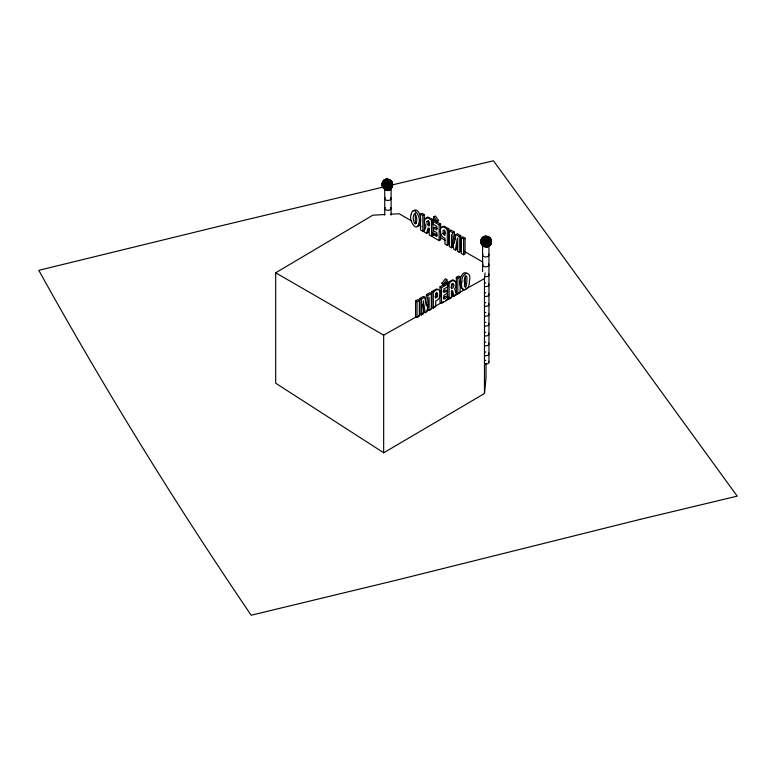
<?xml version="1.0" encoding="UTF-8"?>
<svg xmlns="http://www.w3.org/2000/svg" width="776" height="776" viewBox="0 0 776 776"><rect width="100%" height="100%" fill="white"/><g stroke="black" fill="none" stroke-linecap="round" stroke-linejoin="round"><path stroke-width="1.16" d="M384.789 214.545L372.81 215.204L275.684 272.803L383.664 335.145L383.664 452.825L484.476 393.51L486.019 377.689L486.019 363.168M444.308 229.929L444.939 233.605M484.476 393.51L484.476 278.555L485.068 272.919M428.371 220.656L428.604 223.517L429.623 224.681M425.394 301.709L426.528 294.579L429.855 292.659L431.32 293.503L431.32 309.226L429.128 310.497L427.663 309.643L427.663 304.861M431.32 293.503L427.993 295.423L426.305 306.122L424.802 297.266L423.327 296.422L419.903 298.401L419.903 314.125L421.368 314.978L423.269 313.882L423.269 300.71L425.258 312.728L426.955 311.748L429.128 297.324L429.128 310.497M451.496 247.767L451.496 234.604L453.679 249.028L455.376 250.008L457.365 237.989L457.365 251.152L459.266 252.249L460.731 251.405L460.731 235.681L457.306 233.702L455.832 234.546L454.329 243.402L452.641 232.703L449.314 230.782L449.314 246.506L451.496 247.767L452.971 246.923L452.971 242.131M457.384 245.876L456.841 249.154L455.376 250.008M434.929 296.927L436.151 295.578L436.325 292.649M437.615 296.422L437.47 292.93L435.675 293.541L435.675 298.197L437.615 296.422L436.151 295.578M432.989 219.666L431.524 220.51C425.345 213.71 422.416 221.17 426.005 226.155L424.045 231.917L426.596 233.392L428.012 227.989L429.186 228.668L429.186 234.886L431.524 236.234L432.989 235.39L432.989 219.666L427.644 216.97L426.092 218.91M429.196 228.222L428.061 232.548L426.596 233.392M433.823 216.853L433.299 218.803L436.645 222.256L438.585 220.462L435.287 216L433.823 216.853L437.121 221.305L436.645 222.256M415.49 212.934L415.247 220.85L416.469 223.275M413.317 210.762C420.088 205.912 423.783 225.321 417.245 226.446M442.048 283.191L445.346 278.73L446.811 279.573L447.335 281.533L443.988 284.986L442.048 283.191L443.988 284.986M443.513 284.035L446.811 279.573M442.301 226.834L444.047 226.194L448.77 228.774L448.77 244.498L447.296 245.342L444.958 243.994L444.958 238.174C438.159 236.457 438.624 220.665 447.296 229.618L448.77 228.774M464.164 286.005L465.387 283.57L465.144 275.655M451.011 287.401L452.03 286.247L452.253 283.385M420.485 214.137L421.95 213.293L424.288 214.642L424.288 230.365L422.823 231.209L420.485 229.861L420.485 214.137L422.823 215.486L424.288 214.642M440.603 231.316L440.603 239.784L439.138 240.628L432.668 236.893L432.668 234.09L436.801 236.467L436.801 232.616L433.59 230.753L433.59 228.047L436.801 229.9L436.801 226.262L432.668 223.876L432.668 221.17L434.133 220.326L440.603 224.06L440.603 228.901M437.121 221.305L438.585 220.462M433.59 228.047L435.055 227.203L437.46 228.59M432.668 221.17L439.138 224.904L440.603 224.06M432.668 234.09L434.133 233.236L437.237 235.031M443.009 233.702L443.164 230.2L444.958 230.811L444.958 235.468L443.009 233.702L444.483 232.849M449.314 230.782L450.778 229.929L454.105 231.849L455.231 238.989M452.641 232.703L454.105 231.849M455.832 234.546L459.266 236.525L460.731 235.681M461.274 237.689L462.738 236.835L465.076 238.193L465.076 253.917L463.611 254.761L461.274 253.412L461.274 237.689L463.611 239.037L465.076 238.193M415.548 300.913L417.886 299.565L419.36 300.409L419.36 316.142L417.022 317.491L415.548 316.637L415.548 300.913L417.022 301.757L419.36 300.409M431.863 291.495L433.328 292.339C442.01 283.385 442.475 299.177 435.675 300.904L435.675 306.714L433.328 308.072L431.863 307.218L431.863 291.495L436.578 288.924L438.333 289.555M440.021 286.78L446.491 283.046L447.965 283.9L447.965 286.606L443.833 288.992L443.833 292.63L447.044 290.777L447.044 293.483L443.833 295.336L443.833 299.196L447.965 296.81L447.965 299.623L441.495 303.358L440.021 302.514L440.021 286.78L441.495 287.634L447.965 283.9M447.645 282.386L449.11 283.23C455.289 276.431 458.209 283.89 454.629 288.885L456.589 294.647L454.038 296.112L452.612 290.719L451.448 291.388L451.448 297.606L449.11 298.964L447.645 298.11L447.645 282.386L452.99 279.69L454.542 281.63M456.337 277.362L458.674 276.014L460.149 276.867L460.149 292.591L457.811 293.939L456.337 293.095L456.337 277.362L457.811 278.215L460.149 276.867M419.903 298.401L421.368 299.255L424.802 297.266M443.164 291.32L445.579 289.923L447.044 290.777M443.397 297.751L446.491 295.966L447.965 296.81M383.664 335.145L416.217 316.87M418.322 315.696L424.618 312.156M426.722 310.982L428.818 309.799M430.923 308.615L443.523 301.544M445.618 300.37L484.476 278.555M463.388 289.167C456.851 288.041 460.546 268.642 467.317 273.491M390.774 214.215L399.155 213.759L411.716 221.005M382.762 181.545L392.084 186.929M481.595 238.649L490.917 244.033M382.529 181.943L391.851 187.326M481.363 239.047L490.684 244.43M419.04 225.234L421.135 226.446M432.649 233.091L435.782 234.905M439.973 237.32L445.201 240.347M464.038 251.22L482.876 262.094M454.038 296.112L452.563 295.268L451.428 290.951M426.528 294.579L427.993 295.423M425.258 312.728L423.793 311.884L422.522 304.231M383.664 452.738L275.684 383.199L275.684 272.803M488.948 245.216L488.948 362.246M482.575 245.216L482.575 271.561M463.611 239.037L463.611 254.761M459.266 236.525L459.266 252.249M457.811 278.215L457.811 293.939M449.11 283.23L449.11 298.964M447.296 229.618L447.296 245.342M441.495 287.634L441.495 303.358M439.138 224.904L439.138 240.628M433.328 292.339L433.328 308.072M431.524 220.51L431.524 236.234M422.823 215.486L422.823 231.209M421.368 299.255L421.368 314.978M417.022 301.757L417.022 317.491M391.094 188.723L391.094 215.059M384.721 188.723L384.721 215.059M385.478 188.83A5.403 3.822 75 0 1 384.353 180.119A5.403 3.822 75 0 1 390.726 183.097A5.403 3.822 75 0 1 387.496 189.771M384.925 187.802A5.403 3.822 75 0 1 385.197 179.576A5.403 3.822 75 0 1 391.172 183.466A5.403 3.822 75 0 1 387.806 189.684M387.117 187.035A5.403 2.202 48.4 0 1 383.887 180.245A5.403 2.202 48.4 0 1 390.25 184.319A5.403 2.202 48.4 0 1 389.125 188.326M386.807 187.317A5.403 2.202 48.4 0 1 383.441 180.662A5.403 2.202 48.4 0 1 389.416 183.854A5.403 2.202 48.4 0 1 389.688 188.849M389.028 180.313A5.16 2.978 0 0 1 391.288 185.018A5.16 2.978 0 0 1 382.849 184.639A5.16 2.978 0 0 1 386.37 180.197M388.97 180.042A4.976 2.871 0 0 1 391.143 184.581A4.976 2.871 0 0 1 383.014 184.203A4.976 2.871 0 0 1 386.399 179.925M488.521 361.335A3.182 1.843 0 0 1 488.288 363.372A3.182 1.843 0 0 1 484.942 364.031M484.942 360.471A3.182 1.843 0 0 1 485.766 360.413M488.841 245.691A3.182 1.843 0 0 1 483.516 246.516A3.182 1.843 0 0 1 484.942 243.441A3.182 1.843 0 0 1 488.841 245.691A5.403 2.202 48.4 0 0 488.56 240.686A5.403 2.202 48.4 0 0 482.585 237.495A5.403 2.202 48.4 0 0 485.951 244.139M488.521 352.954A3.182 1.843 0 0 1 488.288 354.991A3.182 1.843 0 0 1 484.942 355.65M484.942 352.1A3.182 1.843 0 0 1 485.766 352.032M488.521 254.179A3.182 1.843 0 0 1 485.766 256.934A3.182 1.843 0 0 1 483.002 254.179M488.521 264.053A3.182 1.843 0 0 1 485.766 266.818A3.182 1.843 0 0 1 483.002 264.053M488.521 273.928A3.182 1.843 0 0 1 488.288 275.975A3.182 1.843 0 0 1 484.942 276.625M488.521 283.812A3.182 1.843 0 0 1 488.288 285.849A3.182 1.843 0 0 1 484.942 286.509M484.942 282.949A3.182 1.843 0 0 1 485.766 282.891M488.521 293.687A3.182 1.843 0 0 1 488.288 295.724A3.182 1.843 0 0 1 484.942 296.384M484.942 292.833A3.182 1.843 0 0 1 485.766 292.765M488.521 303.561A3.182 1.843 0 0 1 488.288 305.608A3.182 1.843 0 0 1 484.942 306.258M484.942 302.708A3.182 1.843 0 0 1 485.766 302.65M488.521 313.446A3.182 1.843 0 0 1 488.288 315.483A3.182 1.843 0 0 1 484.942 316.142M484.942 312.582A3.182 1.843 0 0 1 485.766 312.524M488.521 323.32A3.182 1.843 0 0 1 488.288 325.357A3.182 1.843 0 0 1 484.942 326.017M484.942 322.467A3.182 1.843 0 0 1 485.766 322.399M488.521 333.195A3.182 1.843 0 0 1 488.288 335.242A3.182 1.843 0 0 1 484.942 335.892M484.942 332.341A3.182 1.843 0 0 1 485.766 332.283M488.521 343.079A3.182 1.843 0 0 1 488.288 345.116A3.182 1.843 0 0 1 484.942 345.776M484.942 342.216A3.182 1.843 0 0 1 485.766 342.158M483.448 244.993A5.403 3.822 75 0 1 483.72 236.767A5.403 3.822 75 0 1 489.695 240.657A5.403 3.822 75 0 1 486.329 246.875M483.758 244.915A5.403 3.822 75 0 1 484.03 236.68A5.403 3.822 75 0 1 490.005 240.579A5.403 3.822 75 0 1 486.639 246.787M485.64 244.421A5.403 2.202 48.4 0 1 482.274 237.766A5.403 2.202 48.4 0 1 488.25 240.958A5.403 2.202 48.4 0 1 488.521 245.963M487.861 237.417A5.16 2.978 0 0 1 490.122 242.131A5.16 2.978 0 0 1 481.692 241.743A5.16 2.978 0 0 1 485.204 237.301M486.533 237A4.976 2.871 0 0 1 490.461 241.268A4.976 2.871 0 0 1 482.09 241.52A4.976 2.871 0 0 1 485.233 237.039M486.474 236.438A4.317 2.493 0 0 1 489.889 240.153A4.317 2.493 0 0 1 482.623 240.366A4.317 2.493 0 0 1 485.359 236.476M490.034 243.092A4.317 2.493 0 0 1 486.174 246.652A4.317 2.493 0 0 1 482.216 243.121A4.317 2.493 0 0 1 489.423 242.539M390.667 197.676A3.182 1.843 0 0 1 387.913 200.441A3.182 1.843 0 0 1 385.148 197.676M390.667 207.561A3.182 1.843 0 0 1 387.913 210.315A3.182 1.843 0 0 1 385.148 207.561M464.281 280.204C465.639 302.805 469.499 263.636 464.281 280.204M413.656 215.718C412.192 217.639 414.976 228.328 416.334 221.926C417.798 220.006 415.005 209.336 413.656 215.718M461.836 281.901C459.411 293.861 469.965 290.67 469.422 281.484C471.963 269.097 461.235 272.425 461.836 281.901M411.212 214.535C408.147 219.521 416.858 233.886 418.778 223.158C421.775 218.134 413.084 203.739 411.212 214.535M453.844 285.19L453.077 287.76L451.448 288.847L451.448 284.433L453.368 283.686L453.844 285.19M426.907 221.499L427.13 224.371L429.186 226.117L429.186 221.703L427.654 220.908L426.907 221.499M385.944 180.11C388.592 183.088 389.271 177.403 385.944 180.11M484.777 237.214C487.483 240.191 488.055 234.507 484.777 237.214M639.948 519.435L397.244 579.973L251.172 615.232C175.25 503.508 104.256 388.495 38.8 270.329L220.85 225.855L493.449 160.768L737.2 496.136L639.948 519.435M384.314 187.879A5.287 3.046 0 0 0 392.569 185.609A5.287 3.046 0 0 0 385.032 182.612A5.287 3.046 0 0 0 384.314 187.879M384.382 188.199A5.16 2.978 0 0 0 392.452 185.978A5.16 2.978 0 0 0 385.08 183.049A5.16 2.978 0 0 0 384.382 188.199M385.061 183.33A3.958 2.289 0 0 0 391.25 181.623A3.958 2.289 0 0 0 385.604 179.382A3.958 2.289 0 0 0 385.061 183.33M384.857 183.864A4.317 2.493 0 0 0 391.608 182.011A4.317 2.493 0 0 0 385.449 179.566A4.317 2.493 0 0 0 384.857 183.864M384.857 189.101A4.317 2.493 0 0 0 391.608 187.249A4.317 2.493 0 0 0 385.449 184.804A4.317 2.493 0 0 0 384.857 189.101M384.663 188.898A4.666 2.697 0 0 0 391.958 186.89A4.666 2.697 0 0 0 385.294 184.242A4.666 2.697 0 0 0 384.663 188.898M384.236 187.191A5.403 3.123 0 0 0 392.695 184.863A5.403 3.123 0 0 0 384.983 181.807A5.403 3.123 0 0 0 384.236 187.191M384.236 186.822A5.403 3.123 0 0 0 392.695 184.494A5.403 3.123 0 0 0 384.983 181.429A5.403 3.123 0 0 0 384.236 186.822M483.147 244.993A5.287 3.046 0 0 0 491.402 242.713A5.287 3.046 0 0 0 483.865 239.726A5.287 3.046 0 0 0 483.147 244.993M483.215 245.303A5.16 2.978 0 0 0 491.286 243.082A5.16 2.978 0 0 0 483.914 240.162A5.16 2.978 0 0 0 483.215 245.303M483.894 240.434A3.958 2.289 0 0 0 490.083 238.727A3.958 2.289 0 0 0 484.437 236.486A3.958 2.289 0 0 0 483.894 240.434M483.496 246.002A4.666 2.697 0 0 0 490.791 243.994A4.666 2.697 0 0 0 484.127 241.355A4.666 2.697 0 0 0 483.496 246.002M483.079 244.294A5.403 3.123 0 0 0 491.528 241.976A5.403 3.123 0 0 0 483.817 238.911A5.403 3.123 0 0 0 483.079 244.294M483.079 243.926A5.403 3.123 0 0 0 491.528 241.598A5.403 3.123 0 0 0 483.817 238.533A5.403 3.123 0 0 0 483.079 243.926M385.653 190.023A3.182 1.843 0 0 0 390.988 189.198A3.182 1.843 0 0 0 387.088 186.948A3.182 1.843 0 0 0 385.653 190.023"/></g></svg>
